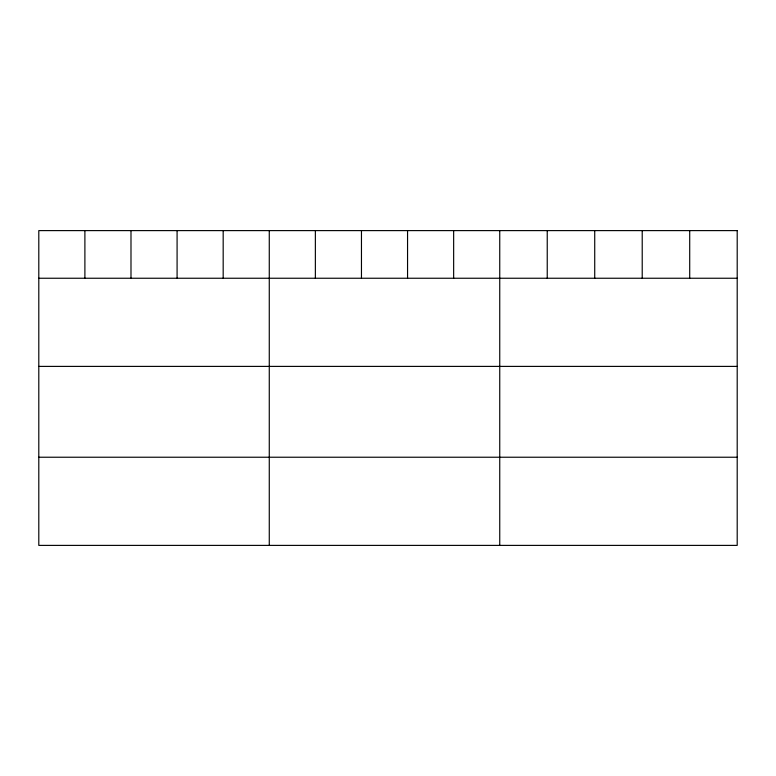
<?xml version="1.0" encoding="UTF-8"?>
<svg xmlns="http://www.w3.org/2000/svg" width="776" height="776" viewBox="0 0 776 776"><rect width="100%" height="100%" fill="white"/><g stroke="black" fill="none" stroke-linecap="round" stroke-linejoin="round"><path stroke-width="1.16" d="M38.8 278.245L737.2 278.245M38.8 366.398L737.2 366.398M38.8 457.229L737.2 457.229M689.709 230.608L689.709 278.245M642.218 230.608L642.218 278.245M594.726 230.608L594.726 278.245M547.235 230.608L547.235 278.245M499.744 230.608L499.744 545.392M453.65 230.608L453.65 278.245M407.555 230.608L407.555 278.245M361.461 230.608L361.461 278.245M315.366 230.608L315.366 278.245M269.272 230.608L269.272 545.392M223.178 230.608L223.178 278.245M177.083 230.608L177.083 278.245M130.989 230.608L130.989 278.245M84.894 230.608L84.894 278.245M737.2 230.608L38.8 230.608L38.8 545.392L737.2 545.392L737.2 230.608"/></g></svg>
